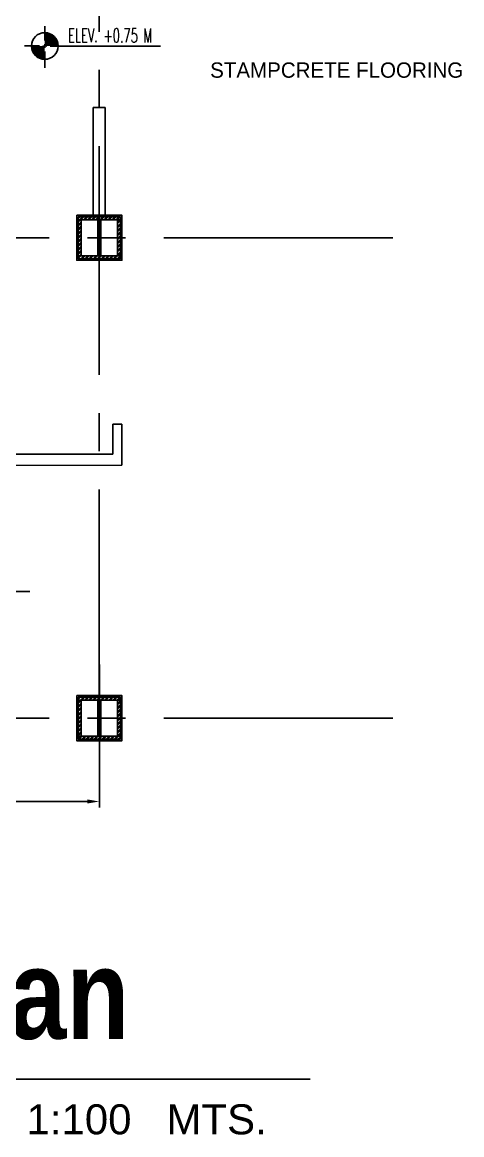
# Model space of a CAD drawing. Header units: millimetres. Extents: x 2148 to 2681, y 758 to 986.
# Drawn here: x 2297.88 to 2305.19, y 860.58 to 879.11 of the extents above; entities that cross this region are included whole.
import ezdxf

# ---------------------------------------------------------------- set-up
doc = ezdxf.new("R2010")
doc.units = ezdxf.units.MM
doc.linetypes.add('CENTER2', pattern=[28.575, 19.05, -3.175, 3.175, -3.175])
for name, color, linetype in [('4CO', 4, 'Continuous'), ('A-Hatch', 253, 'Continuous'), ('A-Wall', 4, 'Continuous'), ('cladding', 2, 'Continuous'), ('COL-IN', 2, 'Continuous'), ('FIXTURE', 1, 'Continuous'), ('Layer1', 5, 'Continuous'), ('p-boarder', 2, 'Continuous'), ('QUOTE', 2, 'Continuous'), ('S_GRID LINES', 252, 'Continuous')]:
    doc.layers.add(name, color=color, linetype=linetype)
doc.styles.add('100', font='SIMPLEX.shx', dxfattribs={"height": 0.25})
doc.styles.add('ARIAL', font='arial.ttf')
doc.styles.add('ARIALNW', font='ARIALN.TTF')
doc.styles.add('MMTX$0$ESMX$0$X-OPTA1D', font='x-opta1d')
doc.styles.add('ROMANT', font='romant__.ttf')
doc.dimstyles.new('DIM 100', dxfattribs={"dimtxt": 0.2, "dimasz": 0.2, "dimexe": 0.1, "dimexo": 0, "dimgap": 0.05, "dimtad": 1, "dimzin": 0, "dimdsep": 46, "dimtxsty": 'ARIALNW', "dimcen": 0.09, "dimclrd": 6, "dimclre": 6, "dimclrt": 13, "dimadec": 0, "dimazin": 0, "dimtfac": 1, "dimtofl": 0, "dimtmove": 2, "dimatfit": 3, "dimfxl": 1, "dimtolj": 1, "dimtzin": 0, "dimarcsym": 0})

# ---------------------------------------------------------------- blocks, each defined once
blk = doc.blocks.new('*D2473')
at = {"layer": 'Defpoints', "color": 0, "transparency": 16777216}
for p in [(2299.161, 868.412, 0), (2294.561, 866.915), (2299.161, 866.131)]:
    blk.add_point(p, dxfattribs=at)
at = {"layer": 'FIXTURE', "color": 6, "lineweight": -2, "transparency": 16777216}
for p, q in [((2299.161, 868.412), (2299.161, 866.031)), ((2294.561, 866.915), (2294.561, 866.031)), ((2294.761, 866.131), (2298.961, 866.131))]:
    blk.add_line(p, q, dxfattribs=at)
at = {"layer": 'FIXTURE', "color": 6, "transparency": 16777216}
for points in [[(2294.761, 866.165), (2294.761, 866.098), (2294.561, 866.131)], [(2298.961, 866.165), (2298.961, 866.098), (2299.161, 866.131)]]:
    blk.add_solid(points, dxfattribs=at)
at = {"layer": 'FIXTURE', "color": 13, "transparency": 16777216, "insert": (2296.861, 866.334), "char_height": 0.3, "attachment_point": 5, "style": 'ARIALNW'}
blk.add_mtext('\\A1;4.60', dxfattribs=at)

msp = doc.modelspace()

# ---------------------------------------------------------------- hatches: boundary and pattern name
at = {"layer": 'A-Hatch'}
h = msp.add_hatch(dxfattribs=at)
h.set_pattern_fill('ANSI32', color=256, scale=0.005, style=0)
h.paths.add_polyline_path([(2299.1605609, 875.868508), (2298.8105609, 875.868508), (2298.8105609, 875.818508), (2299.1605609, 875.818508)])
h.paths.add_polyline_path([(2299.5105609, 875.868508), (2299.1605609, 875.868508), (2299.1605609, 875.818508), (2299.5105609, 875.818508)])
h.paths.add_polyline_path([(2299.5105609, 875.818508), (2299.4605609, 875.818508), (2299.4605609, 875.518508), (2299.5105609, 875.518508)])
h.paths.add_polyline_path([(2299.5105609, 875.518508), (2299.4605609, 875.518508), (2299.4605609, 875.218508), (2299.5105609, 875.218508)])
h.paths.add_polyline_path([(2299.5105609, 875.218508), (2299.1605609, 875.218508), (2299.1605609, 875.168508), (2299.5105609, 875.168508)])
h.paths.add_polyline_path([(2299.1855609, 875.518508), (2299.1605609, 875.518508), (2299.1605609, 875.218508), (2299.1855609, 875.218508)])
h.paths.add_polyline_path([(2299.1605609, 875.518508), (2299.1355609, 875.518508), (2299.1355609, 875.218508), (2299.1605609, 875.218508)])
h.paths.add_polyline_path([(2299.1605609, 875.818508), (2299.1355609, 875.818508), (2299.1355609, 875.518508), (2299.1605609, 875.518508)])
h.paths.add_polyline_path([(2299.1855609, 875.818508), (2299.1605609, 875.818508), (2299.1605609, 875.518508), (2299.1855609, 875.518508)])
h.paths.add_polyline_path([(2298.8605609, 875.818508), (2298.8105609, 875.818508), (2298.8105609, 875.518508), (2298.8605609, 875.518508)])
h.paths.add_polyline_path([(2298.8605609, 875.518508), (2298.8105609, 875.518508), (2298.8105609, 875.218508), (2298.8605609, 875.218508)])
h.paths.add_polyline_path([(2299.1605609, 875.218508), (2298.8105609, 875.218508), (2298.8105609, 875.168508), (2299.1605609, 875.168508)])
h = msp.add_hatch(dxfattribs=at)
h.set_pattern_fill('ANSI32', color=256, scale=0.005, style=0)
h.paths.add_polyline_path([(2299.5105609, 867.868508), (2299.1605609, 867.868508), (2299.1605609, 867.818508), (2299.5105609, 867.818508)])
h.paths.add_polyline_path([(2299.1605609, 867.868508), (2298.8105609, 867.868508), (2298.8105609, 867.818508), (2299.1605609, 867.818508)])
h.paths.add_polyline_path([(2298.8605609, 867.818508), (2298.8105609, 867.818508), (2298.8105609, 867.518508), (2298.8605609, 867.518508)])
h.paths.add_polyline_path([(2298.8605609, 867.518508), (2298.8105609, 867.518508), (2298.8105609, 867.218508), (2298.8605609, 867.218508)])
h.paths.add_polyline_path([(2299.1605609, 867.818508), (2299.1355609, 867.818508), (2299.1355609, 867.518508), (2299.1605609, 867.518508)])
h.paths.add_polyline_path([(2299.1855609, 867.818508), (2299.1605609, 867.818508), (2299.1605609, 867.518508), (2299.1855609, 867.518508)])
h.paths.add_polyline_path([(2299.1855609, 867.518508), (2299.1355609, 867.518508), (2299.1355609, 867.218508), (2299.1855609, 867.218508)])
h.paths.add_polyline_path([(2299.5105609, 867.218508), (2298.8105609, 867.218508), (2298.8105609, 867.168508), (2299.5105609, 867.168508)])
h.paths.add_polyline_path([(2299.5105609, 867.518508), (2299.4605609, 867.518508), (2299.4605609, 867.218508), (2299.5105609, 867.218508)])
h.paths.add_polyline_path([(2299.5105609, 867.818508), (2299.4605609, 867.818508), (2299.4605609, 867.518508), (2299.5105609, 867.518508)])
at = {"layer": 'Layer1'}
for points in [[(2298.2533467, 878.9332801), (2298.2531111, 878.7112764), (2298.4751148, 878.7110408, 0.4142135624)], [(2298.2529094, 878.4881729), (2298.2531286, 878.7106777), (2298.0311413, 878.7104122, 0.4142135624)]]:
    msp.add_hatch(color=32, dxfattribs=at).paths.add_polyline_path(points)

# ---------------------------------------------------------------- linework, layer by layer
msp.add_line((2282.481867, 861.5189328), (2302.6700368, 861.5060238))
at = {"layer": 'A-Wall', "ltscale": 10}
for p, q in [((2299.0591934, 877.6890485), (2299.0591934, 875.893508)), ((2299.0591934, 877.6890485), (2299.2591984, 877.6890485)), ((2299.2591984, 877.6890485), (2299.2591984, 875.893508)), ((2299.5355609, 872.4162656, 0), (2299.3855609, 872.4162656, 0)), ((2299.3855609, 872.4162656, 0), (2299.3855609, 871.9162656, 0)), ((2299.5355609, 871.9162656, 0), (2299.5355609, 872.4162656, 0)), ((2289.629933, 871.9162656, 0), (2299.3855609, 871.9162656, 0)), ((2299.53772, 871.9162689, 0), (2299.53772, 871.7313754, 0)), ((2294.6605609, 871.7238953, 0), (2299.5355609, 871.7313722, 0))]:
    msp.add_line(p, q, dxfattribs=at)
at = {"layer": 'cladding', "elevation": 0}
for points in [[(2298.7855609, 875.893508), (2299.5355609, 875.893508), (2299.5355609, 875.143508), (2298.7855609, 875.143508)], [(2298.7855609, 867.893508), (2299.5355609, 867.893508), (2299.5355609, 867.143508), (2298.7855609, 867.143508)]]:
    msp.add_lwpolyline(points, close=True, dxfattribs=at)
at = {"layer": 'COL-IN'}
for p, q in [((2298.8105609, 875.868508, 0), (2299.5105609, 875.868508, 0)), ((2298.8105609, 875.168508, 0), (2298.8105609, 875.868508, 0)), ((2298.8105609, 875.818508, 0), (2299.5105609, 875.818508, 0)), ((2298.8605609, 875.218508, 0), (2298.8605609, 875.818508, 0)), ((2299.1355609, 875.218508, 0), (2299.1355609, 875.818508, 0)), ((2299.1855609, 875.218508, 0), (2299.1855609, 875.818508, 0)), ((2299.4605609, 875.818508, 0), (2299.4605609, 875.218508, 0)), ((2299.5105609, 875.868508, 0), (2299.5105609, 875.168508, 0)), ((2298.8105609, 875.218508, 0), (2299.5105609, 875.218508, 0)), ((2299.5105609, 875.168508, 0), (2298.8105609, 875.168508, 0)), ((2298.8105609, 867.868508, 0), (2299.5105609, 867.868508, 0)), ((2298.8105609, 867.168508, 0), (2298.8105609, 867.868508, 0)), ((2298.8105609, 867.818508, 0), (2299.5105609, 867.818508, 0)), ((2298.8605609, 867.218508, 0), (2298.8605609, 867.818508, 0)), ((2299.1355609, 867.218508, 0), (2299.1355609, 867.818508, 0)), ((2299.1855609, 867.218508, 0), (2299.1855609, 867.818508, 0)), ((2299.4605609, 867.818508, 0), (2299.4605609, 867.218508, 0)), ((2299.5105609, 867.868508, 0), (2299.5105609, 867.168508, 0)), ((2298.8105609, 867.218508, 0), (2299.5105609, 867.218508, 0)), ((2299.5105609, 867.168508, 0), (2298.8105609, 867.168508, 0))]:
    msp.add_line(p, q, dxfattribs=at)
at = {"layer": 'QUOTE'}
for p, q in [((2298.252702, 879.0402442, 0), (2298.2529881, 878.800913, 0)), ((2297.9176464, 878.7121335, 0), (2298.1639592, 878.7118721, 0)), ((2298.2211944, 878.7118113, 0), (2298.284995, 878.7117436, 0)), ((2298.2530566, 878.7436777, 0), (2298.2531329, 878.6798772, 0)), ((2298.3422303, 878.7116829, 0), (2300.1810822, 878.7102891, 0)), ((2298.2532013, 878.6226419, 0), (2298.2534875, 878.3503107, 0)), ((2296.1668203, 869.6299006, 0), (2298.0056722, 869.6285069, 0))]:
    msp.add_line(p, q, dxfattribs=at)
msp.add_circle((2298.2531105, 878.7117774, 0), 0.2220038, dxfattribs=at)
at = {"layer": 'S_GRID LINES', "linetype": 'CENTER2', "ltscale": 0.2}
for p, q in [((2299.1605609, 867.518508, 0), (2299.1605609, 903.5418845, 0)), ((2304.0428214, 875.518508, 0), (2282.4754095, 875.518508, 0)), ((2304.0428214, 867.518508, 0), (2282.4754095, 867.518508, 0))]:
    msp.add_line(p, q, dxfattribs=at)

# ---------------------------------------------------------------- texts
at = {"color": 2, "insert": (2301.0049002, 878.3087813), "char_height": 0.25536, "width": 11.644719696, "attachment_point": 4, "style": 'MMTX$0$ESMX$0$X-OPTA1D'}
msp.add_mtext('STAMPCRETE FLOORING', dxfattribs=at)
at = {"color": 0, "insert": (2282.8514519, 861.0884879), "char_height": 0.5, "width": 19.742788118, "attachment_point": 1, "style": 'ARIAL'}
msp.add_mtext('{\\fArial|b0|i0|c204|p34;SCALE:        }          {\\fArial|b0|i0|c204|p34; }                                            {\\fArial|b0|i0|c204|p34;  1:}1{\\fArial|b0|i0|c204|p34;00}   {\\fArial|b0|i0|c204|p34;MTS.}', dxfattribs=at)
at = {"layer": '4CO', "insert": (2292.551597, 862.7023766, 0), "char_height": 1.5, "width": 32.161121986, "attachment_point": 5, "rotation": 359.93919431, "style": 'ROMANT'}
msp.add_mtext('{\\fTechnicBold|b1|i0|c2|p2;ground floor plan}', dxfattribs=at)
at = {"layer": 'p-boarder', "insert": (2299.3403393, 878.8884458, 0), "char_height": 0.231, "width": 11.654519507, "attachment_point": 5, "rotation": 359.95148746, "style": '100'}
msp.add_mtext('{\\W0.6;ELEV. +0.75 M}', dxfattribs=at)

# ---------------------------------------------------------------- dimensions: what is measured, and where the dimension line sits
at = {"layer": 'FIXTURE'}
dim = msp.add_linear_dim(base=(2299.1605609, 866.1312865), p1=(2294.5605609, 866.9147609), p2=(2299.1605609, 868.4118027, 0), dimstyle='DIM 100', override={"dimtxt": 0.3}, dxfattribs=at)
dim.commit()
dim.dimension.update_dxf_attribs({"geometry": '*D2473', "text_midpoint": (2296.8605609, 866.3344584)})

doc.saveas('drawing.dxf')
